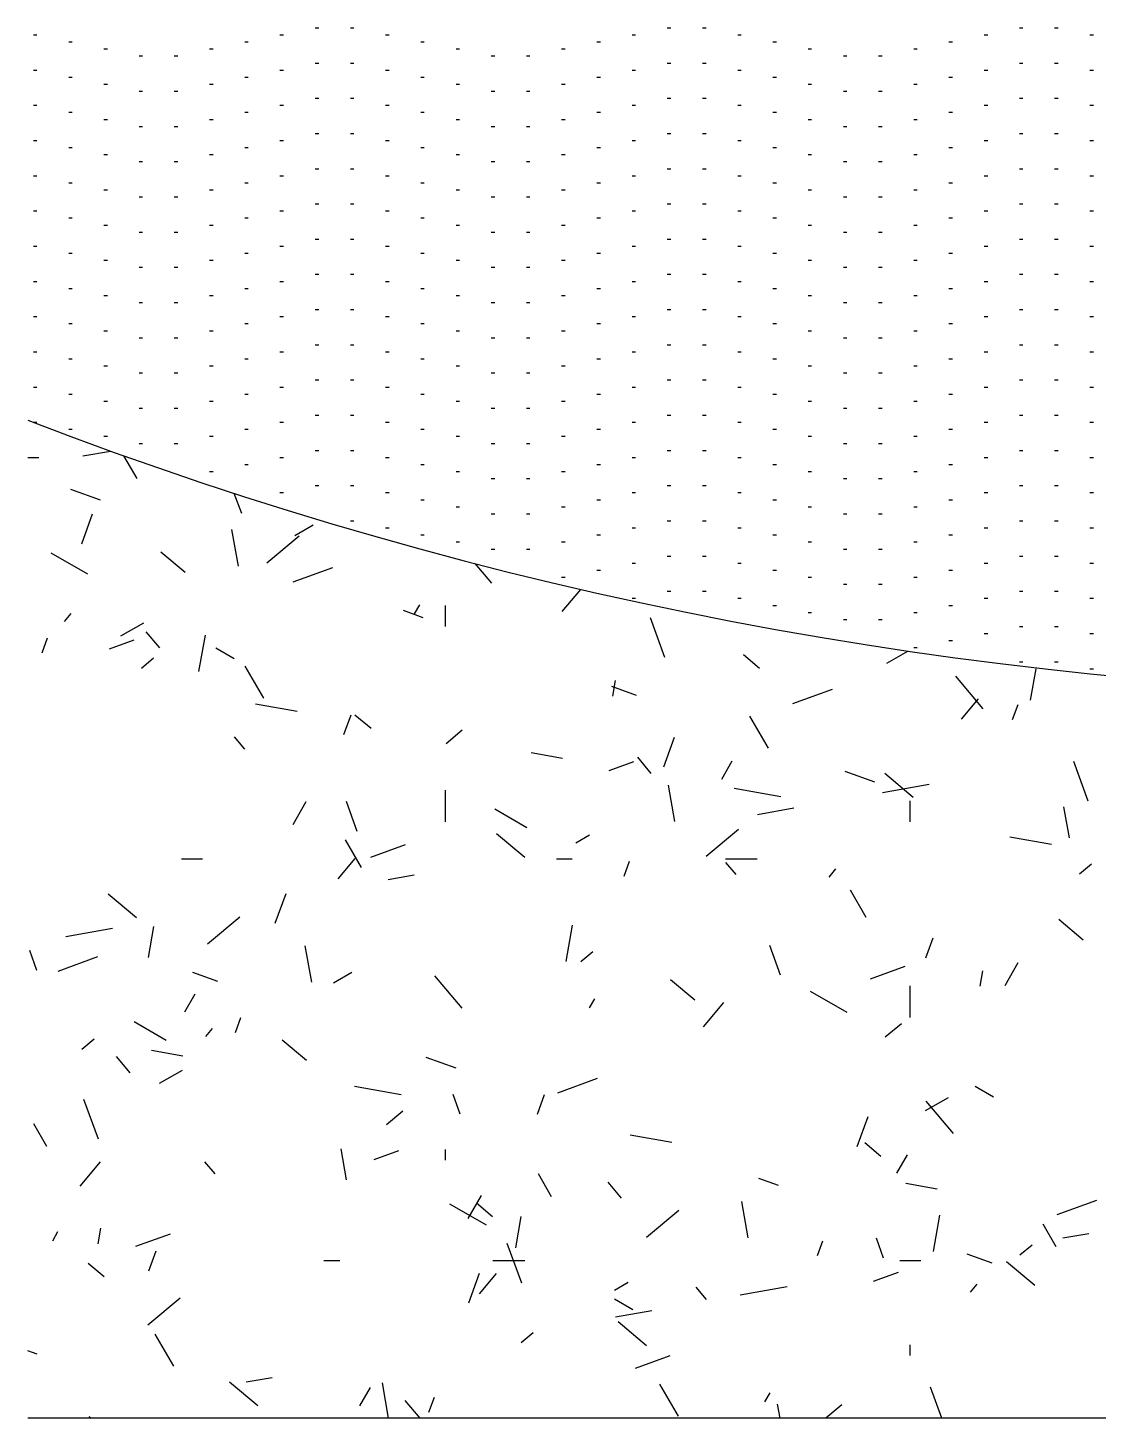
# Model space of a CAD drawing. Header units: inches. Extents: x -12530 to 36157, y 78659 to 110077.
# Drawn here: x 8514.7 to 8577, y 92373.4 to 92454.4 of the extents above; entities that cross this region are included whole.
import ezdxf

# ---------------------------------------------------------------- set-up
doc = ezdxf.new("R2010")
doc.units = ezdxf.units.IN
doc.header["$MEASUREMENT"] = 0
doc.layers.add('freecads.com', color=7, linetype='Continuous')

msp = doc.modelspace()

# ---------------------------------------------------------------- linework, layer by layer
at = {"layer": 'freecads.com', "ltscale": 0.4}
for p, q in [((8514.99, 92454.027), (8515.195, 92454.027)), ((8529.351, 92454.027), (8529.556, 92454.027)), ((8531.403, 92454.437), (8531.608, 92454.437)), ((8533.454, 92454.437), (8533.659, 92454.437)), ((8535.506, 92454.027), (8535.711, 92454.027)), ((8549.866, 92454.027), (8550.072, 92454.027)), ((8551.918, 92454.437), (8552.123, 92454.437)), ((8553.969, 92454.437), (8554.175, 92454.437)), ((8556.021, 92454.027), (8556.226, 92454.027)), ((8570.382, 92454.027), (8570.587, 92454.027)), ((8572.433, 92454.437), (8572.638, 92454.437)), ((8574.485, 92454.437), (8574.69, 92454.437)), ((8576.536, 92454.027), (8576.742, 92454.027)), ((8517.042, 92453.616), (8517.247, 92453.616)), ((8519.093, 92453.206), (8519.299, 92453.206)), ((8525.248, 92453.206), (8525.453, 92453.206)), ((8527.3, 92453.616), (8527.505, 92453.616)), ((8537.557, 92453.616), (8537.762, 92453.616)), ((8539.609, 92453.206), (8539.814, 92453.206)), ((8545.763, 92453.206), (8545.968, 92453.206)), ((8547.815, 92453.616), (8548.02, 92453.616)), ((8558.073, 92453.616), (8558.278, 92453.616)), ((8560.124, 92453.206), (8560.329, 92453.206)), ((8566.279, 92453.206), (8566.484, 92453.206)), ((8568.33, 92453.616), (8568.535, 92453.616)), ((8521.145, 92452.796), (8521.35, 92452.796)), ((8523.196, 92452.796), (8523.402, 92452.796)), ((8531.403, 92452.385), (8531.608, 92452.385)), ((8533.454, 92452.385), (8533.659, 92452.385)), ((8541.66, 92452.796), (8541.865, 92452.796)), ((8543.712, 92452.796), (8543.917, 92452.796)), ((8551.918, 92452.385), (8552.123, 92452.385)), ((8553.969, 92452.385), (8554.175, 92452.385)), ((8562.176, 92452.796), (8562.381, 92452.796)), ((8564.227, 92452.796), (8564.432, 92452.796)), ((8572.433, 92452.385), (8572.638, 92452.385)), ((8574.485, 92452.385), (8574.69, 92452.385)), ((8514.99, 92451.975), (8515.195, 92451.975)), ((8517.042, 92451.565), (8517.247, 92451.565)), ((8527.3, 92451.565), (8527.505, 92451.565)), ((8529.351, 92451.975), (8529.556, 92451.975)), ((8535.506, 92451.975), (8535.711, 92451.975)), ((8537.557, 92451.565), (8537.762, 92451.565)), ((8547.815, 92451.565), (8548.02, 92451.565)), ((8549.866, 92451.975), (8550.072, 92451.975)), ((8556.021, 92451.975), (8556.226, 92451.975)), ((8558.073, 92451.565), (8558.278, 92451.565)), ((8568.33, 92451.565), (8568.535, 92451.565)), ((8570.382, 92451.975), (8570.587, 92451.975)), ((8576.536, 92451.975), (8576.742, 92451.975)), ((8519.093, 92451.154), (8519.299, 92451.154)), ((8521.145, 92450.744), (8521.35, 92450.744)), ((8523.196, 92450.744), (8523.402, 92450.744)), ((8525.248, 92451.154), (8525.453, 92451.154)), ((8539.609, 92451.154), (8539.814, 92451.154)), ((8541.66, 92450.744), (8541.865, 92450.744)), ((8543.712, 92450.744), (8543.917, 92450.744)), ((8545.763, 92451.154), (8545.968, 92451.154)), ((8560.124, 92451.154), (8560.329, 92451.154)), ((8562.176, 92450.744), (8562.381, 92450.744)), ((8564.227, 92450.744), (8564.432, 92450.744)), ((8566.279, 92451.154), (8566.484, 92451.154)), ((8514.99, 92449.924), (8515.195, 92449.924)), ((8529.351, 92449.924), (8529.556, 92449.924)), ((8531.403, 92450.334), (8531.608, 92450.334)), ((8533.454, 92450.334), (8533.659, 92450.334)), ((8535.506, 92449.924), (8535.711, 92449.924)), ((8549.866, 92449.924), (8550.072, 92449.924)), ((8551.918, 92450.334), (8552.123, 92450.334)), ((8553.969, 92450.334), (8554.175, 92450.334)), ((8556.021, 92449.924), (8556.226, 92449.924)), ((8570.382, 92449.924), (8570.587, 92449.924)), ((8572.433, 92450.334), (8572.638, 92450.334)), ((8574.485, 92450.334), (8574.69, 92450.334)), ((8576.536, 92449.924), (8576.742, 92449.924)), ((8517.042, 92449.513), (8517.247, 92449.513)), ((8519.093, 92449.103), (8519.299, 92449.103)), ((8525.248, 92449.103), (8525.453, 92449.103)), ((8527.3, 92449.513), (8527.505, 92449.513)), ((8537.557, 92449.513), (8537.762, 92449.513)), ((8539.609, 92449.103), (8539.814, 92449.103)), ((8545.763, 92449.103), (8545.968, 92449.103)), ((8547.815, 92449.513), (8548.02, 92449.513)), ((8558.073, 92449.513), (8558.278, 92449.513)), ((8560.124, 92449.103), (8560.329, 92449.103)), ((8566.279, 92449.103), (8566.484, 92449.103)), ((8568.33, 92449.513), (8568.535, 92449.513)), ((8521.145, 92448.693), (8521.35, 92448.693)), ((8523.196, 92448.693), (8523.402, 92448.693)), ((8541.66, 92448.693), (8541.865, 92448.693)), ((8543.712, 92448.693), (8543.917, 92448.693)), ((8562.176, 92448.693), (8562.381, 92448.693)), ((8564.227, 92448.693), (8564.432, 92448.693)), ((8514.99, 92447.872), (8515.195, 92447.872)), ((8529.351, 92447.872), (8529.556, 92447.872)), ((8531.403, 92448.282), (8531.608, 92448.282)), ((8533.454, 92448.282), (8533.659, 92448.282)), ((8535.506, 92447.872), (8535.711, 92447.872)), ((8549.866, 92447.872), (8550.072, 92447.872)), ((8551.918, 92448.282), (8552.123, 92448.282)), ((8553.969, 92448.282), (8554.175, 92448.282)), ((8556.021, 92447.872), (8556.226, 92447.872)), ((8570.382, 92447.872), (8570.587, 92447.872)), ((8572.433, 92448.282), (8572.638, 92448.282)), ((8574.485, 92448.282), (8574.69, 92448.282)), ((8576.536, 92447.872), (8576.742, 92447.872)), ((8517.042, 92447.462), (8517.247, 92447.462)), ((8519.093, 92447.051), (8519.299, 92447.051)), ((8525.248, 92447.051), (8525.453, 92447.051)), ((8527.3, 92447.462), (8527.505, 92447.462)), ((8537.557, 92447.462), (8537.762, 92447.462)), ((8539.609, 92447.051), (8539.814, 92447.051)), ((8545.763, 92447.051), (8545.968, 92447.051)), ((8547.815, 92447.462), (8548.02, 92447.462)), ((8558.073, 92447.462), (8558.278, 92447.462)), ((8560.124, 92447.051), (8560.329, 92447.051)), ((8566.279, 92447.051), (8566.484, 92447.051)), ((8568.33, 92447.462), (8568.535, 92447.462)), ((8521.145, 92446.641), (8521.35, 92446.641)), ((8523.196, 92446.641), (8523.402, 92446.641)), ((8531.403, 92446.231), (8531.608, 92446.231)), ((8533.454, 92446.231), (8533.659, 92446.231)), ((8541.66, 92446.641), (8541.865, 92446.641)), ((8543.712, 92446.641), (8543.917, 92446.641)), ((8551.918, 92446.231), (8552.123, 92446.231)), ((8553.969, 92446.231), (8554.175, 92446.231)), ((8562.176, 92446.641), (8562.381, 92446.641)), ((8564.227, 92446.641), (8564.432, 92446.641)), ((8572.433, 92446.231), (8572.638, 92446.231)), ((8574.485, 92446.231), (8574.69, 92446.231)), ((8514.99, 92445.82), (8515.195, 92445.82)), ((8517.042, 92445.41), (8517.247, 92445.41)), ((8527.3, 92445.41), (8527.505, 92445.41)), ((8529.351, 92445.82), (8529.556, 92445.82)), ((8535.506, 92445.82), (8535.711, 92445.82)), ((8537.557, 92445.41), (8537.762, 92445.41)), ((8547.815, 92445.41), (8548.02, 92445.41)), ((8549.866, 92445.82), (8550.072, 92445.82)), ((8556.021, 92445.82), (8556.226, 92445.82)), ((8558.073, 92445.41), (8558.278, 92445.41)), ((8568.33, 92445.41), (8568.535, 92445.41)), ((8570.382, 92445.82), (8570.587, 92445.82)), ((8576.536, 92445.82), (8576.742, 92445.82)), ((8519.093, 92445), (8519.299, 92445)), ((8521.145, 92444.59), (8521.35, 92444.59)), ((8523.196, 92444.59), (8523.402, 92444.59)), ((8525.248, 92445), (8525.453, 92445)), ((8539.609, 92445), (8539.814, 92445)), ((8541.66, 92444.59), (8541.865, 92444.59)), ((8543.712, 92444.59), (8543.917, 92444.59)), ((8545.763, 92445), (8545.968, 92445)), ((8560.124, 92445), (8560.329, 92445)), ((8562.176, 92444.59), (8562.381, 92444.59)), ((8564.227, 92444.59), (8564.432, 92444.59)), ((8566.279, 92445), (8566.484, 92445)), ((8514.99, 92443.769), (8515.195, 92443.769)), ((8529.351, 92443.769), (8529.556, 92443.769)), ((8531.403, 92444.179), (8531.608, 92444.179)), ((8533.454, 92444.179), (8533.659, 92444.179)), ((8535.506, 92443.769), (8535.711, 92443.769)), ((8549.866, 92443.769), (8550.072, 92443.769)), ((8551.918, 92444.179), (8552.123, 92444.179)), ((8553.969, 92444.179), (8554.175, 92444.179)), ((8556.021, 92443.769), (8556.226, 92443.769)), ((8570.382, 92443.769), (8570.587, 92443.769)), ((8572.433, 92444.179), (8572.638, 92444.179)), ((8574.485, 92444.179), (8574.69, 92444.179)), ((8576.536, 92443.769), (8576.742, 92443.769)), ((8517.042, 92443.359), (8517.247, 92443.359)), ((8519.093, 92442.948), (8519.299, 92442.948)), ((8525.248, 92442.948), (8525.453, 92442.948)), ((8527.3, 92443.359), (8527.505, 92443.359)), ((8537.557, 92443.359), (8537.762, 92443.359)), ((8539.609, 92442.948), (8539.814, 92442.948)), ((8545.763, 92442.948), (8545.968, 92442.948)), ((8547.815, 92443.359), (8548.02, 92443.359)), ((8558.073, 92443.359), (8558.278, 92443.359)), ((8560.124, 92442.948), (8560.329, 92442.948)), ((8566.279, 92442.948), (8566.484, 92442.948)), ((8568.33, 92443.359), (8568.535, 92443.359)), ((8521.145, 92442.538), (8521.35, 92442.538)), ((8523.196, 92442.538), (8523.402, 92442.538)), ((8531.403, 92442.128), (8531.608, 92442.128)), ((8533.454, 92442.128), (8533.659, 92442.128)), ((8541.66, 92442.538), (8541.865, 92442.538)), ((8543.712, 92442.538), (8543.917, 92442.538)), ((8551.918, 92442.128), (8552.123, 92442.128)), ((8553.969, 92442.128), (8554.175, 92442.128)), ((8562.176, 92442.538), (8562.381, 92442.538)), ((8564.227, 92442.538), (8564.432, 92442.538)), ((8572.433, 92442.128), (8572.638, 92442.128)), ((8574.485, 92442.128), (8574.69, 92442.128)), ((8514.99, 92441.717), (8515.195, 92441.717)), ((8517.042, 92441.307), (8517.247, 92441.307)), ((8527.3, 92441.307), (8527.505, 92441.307)), ((8529.351, 92441.717), (8529.556, 92441.717)), ((8535.506, 92441.717), (8535.711, 92441.717)), ((8537.557, 92441.307), (8537.762, 92441.307)), ((8547.815, 92441.307), (8548.02, 92441.307)), ((8549.866, 92441.717), (8550.072, 92441.717)), ((8556.021, 92441.717), (8556.226, 92441.717)), ((8558.073, 92441.307), (8558.278, 92441.307)), ((8568.33, 92441.307), (8568.535, 92441.307)), ((8570.382, 92441.717), (8570.587, 92441.717)), ((8576.536, 92441.717), (8576.742, 92441.717)), ((8519.093, 92440.897), (8519.299, 92440.897)), ((8521.145, 92440.486), (8521.35, 92440.486)), ((8523.196, 92440.486), (8523.402, 92440.486)), ((8525.248, 92440.897), (8525.453, 92440.897)), ((8539.609, 92440.897), (8539.814, 92440.897)), ((8541.66, 92440.486), (8541.865, 92440.486)), ((8543.712, 92440.486), (8543.917, 92440.486)), ((8545.763, 92440.897), (8545.968, 92440.897)), ((8560.124, 92440.897), (8560.329, 92440.897)), ((8562.176, 92440.486), (8562.381, 92440.486)), ((8564.227, 92440.486), (8564.432, 92440.486)), ((8566.279, 92440.897), (8566.484, 92440.897)), ((8514.99, 92439.666), (8515.195, 92439.666)), ((8529.351, 92439.666), (8529.556, 92439.666)), ((8531.403, 92440.076), (8531.608, 92440.076)), ((8533.454, 92440.076), (8533.659, 92440.076)), ((8535.506, 92439.666), (8535.711, 92439.666)), ((8549.866, 92439.666), (8550.072, 92439.666)), ((8551.918, 92440.076), (8552.123, 92440.076)), ((8553.969, 92440.076), (8554.175, 92440.076)), ((8556.021, 92439.666), (8556.226, 92439.666)), ((8570.382, 92439.666), (8570.587, 92439.666)), ((8572.433, 92440.076), (8572.638, 92440.076)), ((8574.485, 92440.076), (8574.69, 92440.076)), ((8576.536, 92439.666), (8576.742, 92439.666)), ((8517.042, 92439.256), (8517.247, 92439.256)), ((8519.093, 92438.845), (8519.299, 92438.845)), ((8525.248, 92438.845), (8525.453, 92438.845)), ((8527.3, 92439.256), (8527.505, 92439.256)), ((8537.557, 92439.256), (8537.762, 92439.256)), ((8539.609, 92438.845), (8539.814, 92438.845)), ((8545.763, 92438.845), (8545.968, 92438.845)), ((8547.815, 92439.256), (8548.02, 92439.256)), ((8558.073, 92439.256), (8558.278, 92439.256)), ((8560.124, 92438.845), (8560.329, 92438.845)), ((8566.279, 92438.845), (8566.484, 92438.845)), ((8568.33, 92439.256), (8568.535, 92439.256)), ((8521.145, 92438.435), (8521.35, 92438.435)), ((8523.196, 92438.435), (8523.402, 92438.435)), ((8531.403, 92438.025), (8531.608, 92438.025)), ((8533.454, 92438.025), (8533.659, 92438.025)), ((8541.66, 92438.435), (8541.865, 92438.435)), ((8543.712, 92438.435), (8543.917, 92438.435)), ((8551.918, 92438.025), (8552.123, 92438.025)), ((8553.969, 92438.025), (8554.175, 92438.025)), ((8562.176, 92438.435), (8562.381, 92438.435)), ((8564.227, 92438.435), (8564.432, 92438.435)), ((8572.433, 92438.025), (8572.638, 92438.025)), ((8574.485, 92438.025), (8574.69, 92438.025)), ((8514.99, 92437.614), (8515.195, 92437.614)), ((8517.042, 92437.204), (8517.247, 92437.204)), ((8527.3, 92437.204), (8527.505, 92437.204)), ((8529.351, 92437.614), (8529.556, 92437.614)), ((8535.506, 92437.614), (8535.711, 92437.614)), ((8537.557, 92437.204), (8537.762, 92437.204)), ((8547.815, 92437.204), (8548.02, 92437.204)), ((8549.866, 92437.614), (8550.072, 92437.614)), ((8556.021, 92437.614), (8556.226, 92437.614)), ((8558.073, 92437.204), (8558.278, 92437.204)), ((8568.33, 92437.204), (8568.535, 92437.204)), ((8570.382, 92437.614), (8570.587, 92437.614)), ((8576.536, 92437.614), (8576.742, 92437.614)), ((8519.093, 92436.794), (8519.299, 92436.794)), ((8521.145, 92436.383), (8521.35, 92436.383)), ((8523.196, 92436.383), (8523.402, 92436.383)), ((8525.248, 92436.794), (8525.453, 92436.794)), ((8539.609, 92436.794), (8539.814, 92436.794)), ((8541.66, 92436.383), (8541.865, 92436.383)), ((8543.712, 92436.383), (8543.917, 92436.383)), ((8545.763, 92436.794), (8545.968, 92436.794)), ((8560.124, 92436.794), (8560.329, 92436.794)), ((8562.176, 92436.383), (8562.381, 92436.383)), ((8564.227, 92436.383), (8564.432, 92436.383)), ((8566.279, 92436.794), (8566.484, 92436.794)), ((8514.99, 92435.563), (8515.195, 92435.563)), ((8529.351, 92435.563), (8529.556, 92435.563)), ((8531.403, 92435.973), (8531.608, 92435.973)), ((8533.454, 92435.973), (8533.659, 92435.973)), ((8535.506, 92435.563), (8535.711, 92435.563)), ((8549.866, 92435.563), (8550.072, 92435.563)), ((8551.918, 92435.973), (8552.123, 92435.973)), ((8553.969, 92435.973), (8554.175, 92435.973)), ((8556.021, 92435.563), (8556.226, 92435.563)), ((8570.382, 92435.563), (8570.587, 92435.563)), ((8572.433, 92435.973), (8572.638, 92435.973)), ((8574.485, 92435.973), (8574.69, 92435.973)), ((8576.536, 92435.563), (8576.742, 92435.563)), ((8517.042, 92435.152), (8517.247, 92435.152)), ((8519.093, 92434.742), (8519.299, 92434.742)), ((8525.248, 92434.742), (8525.453, 92434.742)), ((8527.3, 92435.152), (8527.505, 92435.152)), ((8537.557, 92435.152), (8537.762, 92435.152)), ((8539.609, 92434.742), (8539.814, 92434.742)), ((8545.763, 92434.742), (8545.968, 92434.742)), ((8547.815, 92435.152), (8548.02, 92435.152)), ((8558.073, 92435.152), (8558.278, 92435.152)), ((8560.124, 92434.742), (8560.329, 92434.742)), ((8566.279, 92434.742), (8566.484, 92434.742)), ((8568.33, 92435.152), (8568.535, 92435.152)), ((8521.145, 92434.332), (8521.35, 92434.332)), ((8523.196, 92434.332), (8523.402, 92434.332)), ((8531.403, 92433.922), (8531.608, 92433.922)), ((8533.454, 92433.922), (8533.659, 92433.922)), ((8541.66, 92434.332), (8541.865, 92434.332)), ((8543.712, 92434.332), (8543.917, 92434.332)), ((8551.918, 92433.922), (8552.123, 92433.922)), ((8553.969, 92433.922), (8554.175, 92433.922)), ((8562.176, 92434.332), (8562.381, 92434.332)), ((8564.227, 92434.332), (8564.432, 92434.332)), ((8572.433, 92433.922), (8572.638, 92433.922)), ((8574.485, 92433.922), (8574.69, 92433.922)), ((8514.99, 92433.511), (8515.195, 92433.511)), ((8517.042, 92433.101), (8517.247, 92433.101)), ((8527.3, 92433.101), (8527.505, 92433.101)), ((8529.351, 92433.511), (8529.556, 92433.511)), ((8535.506, 92433.511), (8535.711, 92433.511)), ((8537.557, 92433.101), (8537.762, 92433.101)), ((8547.815, 92433.101), (8548.02, 92433.101)), ((8549.866, 92433.511), (8550.072, 92433.511)), ((8556.021, 92433.511), (8556.226, 92433.511)), ((8558.073, 92433.101), (8558.278, 92433.101)), ((8568.33, 92433.101), (8568.535, 92433.101)), ((8570.382, 92433.511), (8570.587, 92433.511)), ((8576.536, 92433.511), (8576.742, 92433.511)), ((8519.093, 92432.691), (8519.299, 92432.691)), ((8521.145, 92432.28), (8521.35, 92432.28)), ((8523.196, 92432.28), (8523.402, 92432.28)), ((8525.248, 92432.691), (8525.453, 92432.691)), ((8539.609, 92432.691), (8539.814, 92432.691)), ((8541.66, 92432.28), (8541.865, 92432.28)), ((8543.712, 92432.28), (8543.917, 92432.28)), ((8545.763, 92432.691), (8545.968, 92432.691)), ((8560.124, 92432.691), (8560.329, 92432.691)), ((8562.176, 92432.28), (8562.381, 92432.28)), ((8564.227, 92432.28), (8564.432, 92432.28)), ((8566.279, 92432.691), (8566.484, 92432.691)), ((8514.99, 92431.46), (8515.195, 92431.46)), ((8529.351, 92431.46), (8529.556, 92431.46)), ((8531.403, 92431.87), (8531.608, 92431.87)), ((8533.454, 92431.87), (8533.659, 92431.87)), ((8535.506, 92431.46), (8535.711, 92431.46)), ((8549.866, 92431.46), (8550.072, 92431.46)), ((8551.918, 92431.87), (8552.123, 92431.87)), ((8553.969, 92431.87), (8554.175, 92431.87)), ((8556.021, 92431.46), (8556.226, 92431.46)), ((8570.382, 92431.46), (8570.587, 92431.46)), ((8572.433, 92431.87), (8572.638, 92431.87)), ((8574.485, 92431.87), (8574.69, 92431.87)), ((8576.536, 92431.46), (8576.742, 92431.46)), ((8517.042, 92431.049), (8517.247, 92431.049)), ((8519.093, 92430.639), (8519.299, 92430.639)), ((8525.248, 92430.639), (8525.453, 92430.639)), ((8527.3, 92431.049), (8527.505, 92431.049)), ((8537.557, 92431.049), (8537.762, 92431.049)), ((8539.609, 92430.639), (8539.814, 92430.639)), ((8545.763, 92430.639), (8545.968, 92430.639)), ((8547.815, 92431.049), (8548.02, 92431.049)), ((8558.073, 92431.049), (8558.278, 92431.049)), ((8560.124, 92430.639), (8560.329, 92430.639)), ((8566.279, 92430.639), (8566.484, 92430.639)), ((8568.33, 92431.049), (8568.535, 92431.049)), ((8517.869, 92429.495), (8519.484, 92429.78)), ((8521.145, 92430.229), (8521.35, 92430.229)), ((8523.196, 92430.229), (8523.402, 92430.229)), ((8531.403, 92429.818), (8531.608, 92429.818)), ((8533.454, 92429.818), (8533.659, 92429.818)), ((8541.66, 92430.229), (8541.865, 92430.229)), ((8543.712, 92430.229), (8543.917, 92430.229)), ((8551.918, 92429.818), (8552.123, 92429.818)), ((8553.969, 92429.818), (8554.175, 92429.818)), ((8562.176, 92430.229), (8562.381, 92430.229)), ((8564.227, 92430.229), (8564.432, 92430.229)), ((8572.433, 92429.818), (8572.638, 92429.818)), ((8574.485, 92429.818), (8574.69, 92429.818)), ((8514.66, 92429.408), (8515.298, 92429.408)), ((8521.024, 92428.183), (8520.263, 92429.5)), ((8527.3, 92428.998), (8527.505, 92428.998)), ((8529.351, 92429.408), (8529.556, 92429.408)), ((8535.506, 92429.408), (8535.711, 92429.408)), ((8537.557, 92428.998), (8537.762, 92428.998)), ((8547.815, 92428.998), (8548.02, 92428.998)), ((8549.866, 92429.408), (8550.072, 92429.408)), ((8556.021, 92429.408), (8556.226, 92429.408)), ((8558.073, 92428.998), (8558.278, 92428.998)), ((8568.33, 92428.998), (8568.535, 92428.998)), ((8570.382, 92429.408), (8570.587, 92429.408)), ((8576.536, 92429.408), (8576.742, 92429.408)), ((8525.248, 92428.588), (8525.453, 92428.588)), ((8539.609, 92428.588), (8539.814, 92428.588)), ((8541.66, 92428.177), (8541.865, 92428.177)), ((8543.712, 92428.177), (8543.917, 92428.177)), ((8545.763, 92428.588), (8545.968, 92428.588)), ((8560.124, 92428.588), (8560.329, 92428.588)), ((8562.176, 92428.177), (8562.381, 92428.177)), ((8564.227, 92428.177), (8564.432, 92428.177)), ((8566.279, 92428.588), (8566.484, 92428.588)), ((8518.902, 92426.911), (8517.167, 92427.542)), ((8527.121, 92426.135), (8526.692, 92427.312)), ((8529.351, 92427.357), (8529.556, 92427.357)), ((8531.403, 92427.767), (8531.608, 92427.767)), ((8533.454, 92427.767), (8533.659, 92427.767)), ((8535.506, 92427.357), (8535.711, 92427.357)), ((8549.866, 92427.357), (8550.072, 92427.357)), ((8551.918, 92427.767), (8552.123, 92427.767)), ((8553.969, 92427.767), (8554.175, 92427.767)), ((8556.021, 92427.357), (8556.226, 92427.357)), ((8570.382, 92427.357), (8570.587, 92427.357)), ((8572.433, 92427.767), (8572.638, 92427.767)), ((8574.485, 92427.767), (8574.69, 92427.767)), ((8576.536, 92427.357), (8576.742, 92427.357)), ((8537.557, 92426.946), (8537.762, 92426.946)), ((8539.609, 92426.536), (8539.814, 92426.536)), ((8545.763, 92426.536), (8545.968, 92426.536)), ((8547.815, 92426.946), (8548.02, 92426.946)), ((8558.073, 92426.946), (8558.278, 92426.946)), ((8560.124, 92426.536), (8560.329, 92426.536)), ((8566.279, 92426.536), (8566.484, 92426.536)), ((8568.33, 92426.946), (8568.535, 92426.946)), ((8517.804, 92424.386), (8518.435, 92426.121)), ((8533.454, 92425.715), (8533.659, 92425.715)), ((8541.66, 92426.126), (8541.865, 92426.126)), ((8543.712, 92426.126), (8543.917, 92426.126)), ((8551.918, 92425.715), (8552.123, 92425.715)), ((8553.969, 92425.715), (8554.175, 92425.715)), ((8562.176, 92426.126), (8562.381, 92426.126)), ((8564.227, 92426.126), (8564.432, 92426.126)), ((8572.433, 92425.715), (8572.638, 92425.715)), ((8574.485, 92425.715), (8574.69, 92425.715)), ((8526.927, 92423.082), (8526.553, 92425.204)), ((8528.591, 92423.267), (8530.477, 92424.85)), ((8530.212, 92424.861), (8531.278, 92425.476)), ((8535.506, 92425.305), (8535.711, 92425.305)), ((8537.557, 92424.895), (8537.762, 92424.895)), ((8547.815, 92424.895), (8548.02, 92424.895)), ((8549.866, 92425.305), (8550.072, 92425.305)), ((8556.021, 92425.305), (8556.226, 92425.305)), ((8558.073, 92424.895), (8558.278, 92424.895)), ((8568.33, 92424.895), (8568.535, 92424.895)), ((8570.382, 92425.305), (8570.587, 92425.305)), ((8576.536, 92425.305), (8576.742, 92425.305)), ((8539.609, 92424.484), (8539.814, 92424.484)), ((8541.66, 92424.074), (8541.865, 92424.074)), ((8543.712, 92424.074), (8543.917, 92424.074)), ((8545.763, 92424.484), (8545.968, 92424.484)), ((8560.124, 92424.484), (8560.329, 92424.484)), ((8562.176, 92424.074), (8562.381, 92424.074)), ((8564.227, 92424.074), (8564.432, 92424.074)), ((8566.279, 92424.484), (8566.484, 92424.484)), ((8518.15, 92422.609), (8516.018, 92423.84)), ((8523.821, 92422.711), (8522.407, 92423.898)), ((8541.688, 92422.084), (8540.733, 92423.221)), ((8549.866, 92423.254), (8550.072, 92423.254)), ((8551.918, 92423.664), (8552.123, 92423.664)), ((8553.969, 92423.664), (8554.175, 92423.664)), ((8556.021, 92423.254), (8556.226, 92423.254)), ((8570.382, 92423.254), (8570.587, 92423.254)), ((8572.433, 92423.664), (8572.638, 92423.664)), ((8574.485, 92423.664), (8574.69, 92423.664)), ((8576.536, 92423.254), (8576.742, 92423.254)), ((8530.118, 92422.157), (8532.431, 92422.999)), ((8545.763, 92422.433), (8545.968, 92422.433)), ((8547.815, 92422.843), (8548.02, 92422.843)), ((8558.073, 92422.843), (8558.278, 92422.843)), ((8560.124, 92422.433), (8560.329, 92422.433)), ((8566.279, 92422.433), (8566.484, 92422.433)), ((8568.33, 92422.843), (8568.535, 92422.843)), ((8545.8, 92420.426), (8546.884, 92421.718)), ((8551.918, 92421.612), (8552.123, 92421.612)), ((8553.969, 92421.612), (8554.175, 92421.612)), ((8562.176, 92422.023), (8562.381, 92422.023)), ((8564.227, 92422.023), (8564.432, 92422.023)), ((8572.433, 92421.612), (8572.638, 92421.612)), ((8574.485, 92421.612), (8574.69, 92421.612)), ((8537.189, 92420.29), (8537.497, 92420.823)), ((8538.993, 92419.561), (8538.993, 92420.792)), ((8549.866, 92421.202), (8550.072, 92421.202)), ((8556.021, 92421.202), (8556.226, 92421.202)), ((8558.073, 92420.792), (8558.278, 92420.792)), ((8568.33, 92420.792), (8568.535, 92420.792)), ((8570.382, 92421.202), (8570.587, 92421.202)), ((8576.536, 92421.202), (8576.742, 92421.202)), ((8516.799, 92419.854), (8517.194, 92420.326)), ((8537.698, 92420.069), (8536.542, 92420.49)), ((8551.784, 92417.755), (8550.942, 92420.069)), ((8560.124, 92420.381), (8560.329, 92420.381)), ((8562.176, 92419.971), (8562.381, 92419.971)), ((8564.227, 92419.971), (8564.432, 92419.971)), ((8566.279, 92420.381), (8566.484, 92420.381)), ((8520.085, 92419.014), (8521.418, 92419.783)), ((8522.355, 92418.315), (8521.563, 92419.258)), ((8570.382, 92419.15), (8570.587, 92419.15)), ((8572.433, 92419.561), (8572.638, 92419.561)), ((8574.485, 92419.561), (8574.69, 92419.561)), ((8576.536, 92419.15), (8576.742, 92419.15)), ((8515.488, 92418.024), (8515.804, 92418.892)), ((8519.418, 92418.262), (8520.864, 92418.789)), ((8524.63, 92416.937), (8525.004, 92419.059)), ((8566.279, 92418.33), (8566.484, 92418.33)), ((8568.33, 92418.74), (8568.535, 92418.74)), ((8521.284, 92417.135), (8521.991, 92417.729)), ((8526.678, 92417.685), (8525.612, 92418.301)), ((8557.293, 92417.121), (8556.35, 92417.912)), ((8564.712, 92417.419), (8565.941, 92418.128)), ((8528.409, 92415.39), (8527.332, 92417.256)), ((8572.433, 92417.509), (8572.638, 92417.509)), ((8573.082, 92415.268), (8573.403, 92417.087)), ((8574.485, 92417.509), (8574.69, 92417.509)), ((8576.536, 92417.099), (8576.742, 92417.099)), ((8550.133, 92415.544), (8548.687, 92416.07)), ((8548.749, 92415.497), (8548.909, 92416.406)), ((8559.224, 92415.067), (8561.537, 92415.909)), ((8570.318, 92414.774), (8568.735, 92416.66)), ((8569.065, 92414.161), (8570.054, 92415.34)), ((8530.357, 92414.605), (8527.932, 92415.033)), ((8533.076, 92413.26), (8533.497, 92414.417)), ((8534.665, 92413.612), (8533.722, 92414.403)), ((8557.813, 92412.468), (8556.736, 92414.333)), ((8572.039, 92414.143), (8572.355, 92415.01)), ((8539.029, 92412.743), (8539.972, 92413.535)), ((8527.3, 92412.421), (8526.706, 92413.129)), ((8551.715, 92411.388), (8552.347, 92413.123)), ((8545.813, 92411.88), (8543.994, 92412.201)), ((8550.985, 92411.005), (8550.193, 92411.948)), ((8548.525, 92411.172), (8549.971, 92411.699)), ((8555.086, 92410.668), (8555.702, 92411.734)), ((8564.013, 92410.492), (8562.278, 92411.123)), ((8576.448, 92409.376), (8575.606, 92411.689)), ((8552.364, 92408.194), (8551.989, 92410.315)), ((8564.447, 92409.897), (8567.174, 92410.378)), ((8566.251, 92409.604), (8564.601, 92410.989)), ((8538.993, 92408.175), (8538.993, 92410.021)), ((8558.541, 92409.636), (8555.814, 92410.117)), ((8530.112, 92408.031), (8530.881, 92409.363)), ((8533.857, 92407.628), (8533.225, 92409.363)), ((8543.734, 92407.838), (8541.869, 92408.915)), ((8557.173, 92408.615), (8559.295, 92408.989)), ((8566.074, 92408.175), (8566.074, 92409.406)), ((8575.342, 92407.246), (8575.021, 92409.064)), ((8534.102, 92405.53), (8533.179, 92407.129)), ((8543.623, 92406.095), (8541.973, 92407.48)), ((8546.59, 92406.956), (8547.39, 92407.417)), ((8554.181, 92406.175), (8556.067, 92407.758)), ((8574.3, 92406.857), (8571.876, 92407.284)), ((8534.644, 92406.12), (8536.669, 92406.857)), ((8523.607, 92406.021), (8524.838, 92406.021)), ((8532.745, 92404.867), (8533.734, 92406.046)), ((8545.456, 92406.021), (8546.379, 92406.021)), ((8549.4, 92405.026), (8549.716, 92405.894)), ((8555.303, 92406.021), (8557.149, 92406.021)), ((8555.93, 92405.111), (8555.336, 92405.818)), ((8561.35, 92404.967), (8561.746, 92405.439)), ((8575.934, 92405.146), (8576.641, 92405.739)), ((8535.656, 92404.821), (8537.172, 92405.088)), ((8520.995, 92402.587), (8519.344, 92403.971)), ((8529.076, 92402.272), (8529.708, 92404.007)), ((8563.506, 92402.607), (8562.583, 92404.206)), ((8525.121, 92401.073), (8527.007, 92402.655)), ((8546.024, 92400.041), (8546.398, 92402.162)), ((8576.152, 92401.296), (8574.737, 92402.483)), ((8516.867, 92401.508), (8519.595, 92401.989)), ((8521.691, 92400.269), (8522.011, 92402.087)), ((8566.987, 92400.262), (8567.408, 92401.419)), ((8515.192, 92399.525), (8514.771, 92400.681)), ((8531.202, 92398.838), (8530.828, 92400.959)), ((8546.874, 92400.043), (8547.581, 92400.637)), ((8558.52, 92399.248), (8557.889, 92400.983)), ((8516.427, 92399.49), (8518.74, 92400.332)), ((8563.751, 92399.03), (8565.775, 92399.767)), ((8571.598, 92398.647), (8572.368, 92399.98)), ((8525.73, 92398.882), (8524.284, 92399.408)), ((8532.466, 92398.801), (8533.532, 92399.416)), ((8539.959, 92397.334), (8538.377, 92399.22)), ((8553.524, 92397.787), (8552.109, 92398.974)), ((8570.143, 92398.6), (8570.303, 92399.509)), ((8523.803, 92397.104), (8524.419, 92398.17)), ((8562.389, 92397.067), (8560.257, 92398.298)), ((8566.074, 92396.789), (8566.074, 92398.635)), ((8547.393, 92397.343), (8547.701, 92397.876)), ((8554.031, 92396.245), (8555.218, 92397.659)), ((8522.724, 92395.45), (8520.858, 92396.527)), ((8526.761, 92395.91), (8527.076, 92396.777)), ((8525.03, 92395.674), (8525.426, 92396.145)), ((8564.619, 92395.651), (8565.562, 92396.442)), ((8517.813, 92394.941), (8518.52, 92395.534)), ((8523.693, 92394.532), (8521.874, 92394.853)), ((8530.895, 92394.279), (8529.481, 92395.466)), ((8520.626, 92393.565), (8519.835, 92394.508)), ((8539.61, 92393.83), (8537.875, 92394.462)), ((8522.339, 92392.954), (8523.671, 92393.723)), ((8545.533, 92392.4), (8547.846, 92393.242)), ((8536.421, 92392.288), (8533.693, 92392.769)), ((8570.918, 92392.144), (8569.852, 92392.759)), ((8518.771, 92389.693), (8517.929, 92392.006)), ((8539.856, 92391.145), (8539.435, 92392.302)), ((8544.348, 92391.146), (8544.769, 92392.303)), ((8566.966, 92391.359), (8568.299, 92392.128)), ((8568.589, 92390.024), (8567.007, 92391.91)), ((8535.558, 92390.549), (8536.501, 92391.34)), ((8562.988, 92389.274), (8563.619, 92391.009)), ((8515.777, 92389.264), (8515.008, 92390.597)), ((8552.18, 92389.509), (8549.755, 92389.936)), ((8564.367, 92388.688), (8563.424, 92389.48)), ((8517.711, 92386.951), (8518.898, 92388.366)), ((8525.571, 92387.672), (8524.978, 92388.379)), ((8533.233, 92387.322), (8532.912, 92389.14)), ((8534.834, 92388.505), (8536.28, 92389.032)), ((8538.993, 92388.48), (8538.993, 92389.095)), ((8565.29, 92387.72), (8565.905, 92388.786)), ((8545.18, 92386.342), (8544.411, 92387.674)), ((8549.256, 92386.255), (8548.465, 92387.198)), ((8558.406, 92386.989), (8557.249, 92387.41)), ((8567.636, 92386.784), (8565.817, 92387.104)), ((8540.315, 92385.083), (8541.085, 92386.416)), ((8541.739, 92385.18), (8540.796, 92385.971)), ((8556.639, 92383.95), (8556.264, 92386.071)), ((8574.639, 92385.309), (8576.953, 92386.151)), ((8541.379, 92384.679), (8539.247, 92385.91)), ((8543.085, 92383.373), (8543.405, 92385.191)), ((8550.711, 92383.981), (8552.596, 92385.563)), ((8567.418, 92383.144), (8567.792, 92385.266)), ((8516.11, 92383.779), (8516.418, 92384.312)), ((8518.752, 92383.601), (8518.912, 92384.51)), ((8574.584, 92383.419), (8573.815, 92384.752)), ((8520.953, 92383.453), (8522.978, 92384.19)), ((8543.435, 92381.313), (8542.593, 92383.627)), ((8560.672, 92382.912), (8560.988, 92383.78)), ((8564.52, 92382.765), (8564.099, 92383.922)), ((8572.463, 92382.951), (8573.171, 92383.545)), ((8574.961, 92383.941), (8576.476, 92384.208)), ((8521.709, 92382.03), (8522.13, 92383.186)), ((8570.84, 92382.463), (8569.395, 92382.989)), ((8519.111, 92381.671), (8518.168, 92382.462)), ((8531.915, 92382.633), (8532.839, 92382.633)), ((8540.348, 92380.157), (8540.98, 92381.893)), ((8541.763, 92382.633), (8543.609, 92382.633)), ((8563.94, 92381.415), (8565.386, 92381.941)), ((8565.458, 92382.633), (8566.689, 92382.633)), ((8573.325, 92381.172), (8571.675, 92382.556)), ((8540.976, 92380.686), (8541.965, 92381.865)), ((8548.844, 92380.896), (8549.643, 92381.358)), ((8554.201, 92380.361), (8553.608, 92381.069)), ((8556.171, 92380.628), (8558.899, 92381.108)), ((8569.582, 92380.786), (8569.977, 92381.258)), ((8521.65, 92378.878), (8523.536, 92380.461)), ((8549.907, 92379.756), (8548.841, 92380.371)), ((8548.898, 92379.345), (8551.019, 92379.719)), ((8550.697, 92377.663), (8549.047, 92379.048)), ((8523.162, 92376.472), (8522.085, 92378.338)), ((8543.403, 92377.849), (8544.11, 92378.442)), ((8515.207, 92377.169), (8514.66, 92377.367)), ((8550.06, 92376.363), (8552.084, 92377.1)), ((8566.074, 92377.094), (8566.074, 92377.709)), ((8528.069, 92374.154), (8526.419, 92375.539)), ((8527.381, 92375.551), (8528.896, 92375.818)), ((8535.68, 92373.441), (8535.317, 92375.503)), ((8552.566, 92373.55), (8551.489, 92375.415)), ((8534.007, 92374.157), (8534.622, 92375.223)), ((8538.033, 92373.796), (8538.349, 92374.663)), ((8557.597, 92374.395), (8557.904, 92374.928)), ((8567.913, 92373.441), (8567.256, 92375.247)), ((8537.512, 92373.441), (8536.648, 92374.471)), ((8558.491, 92373.441), (8558.348, 92374.252)), ((8561.148, 92373.457), (8562.091, 92374.248)), ((8518.377, 92373.441), (8518.237, 92373.522)), ((8563.419, 92373.441), (8563.45, 92373.479))]:
    msp.add_line(p, q, dxfattribs=at)
at = {"layer": 'freecads.com'}
msp.add_line((9168.405, 92373.441), (8514.66, 92373.441), dxfattribs=at)
msp.add_arc((8600.806, 92655.578), 239.997, 248.96467, 289.53522, dxfattribs=at)

doc.saveas('drawing.dxf')
